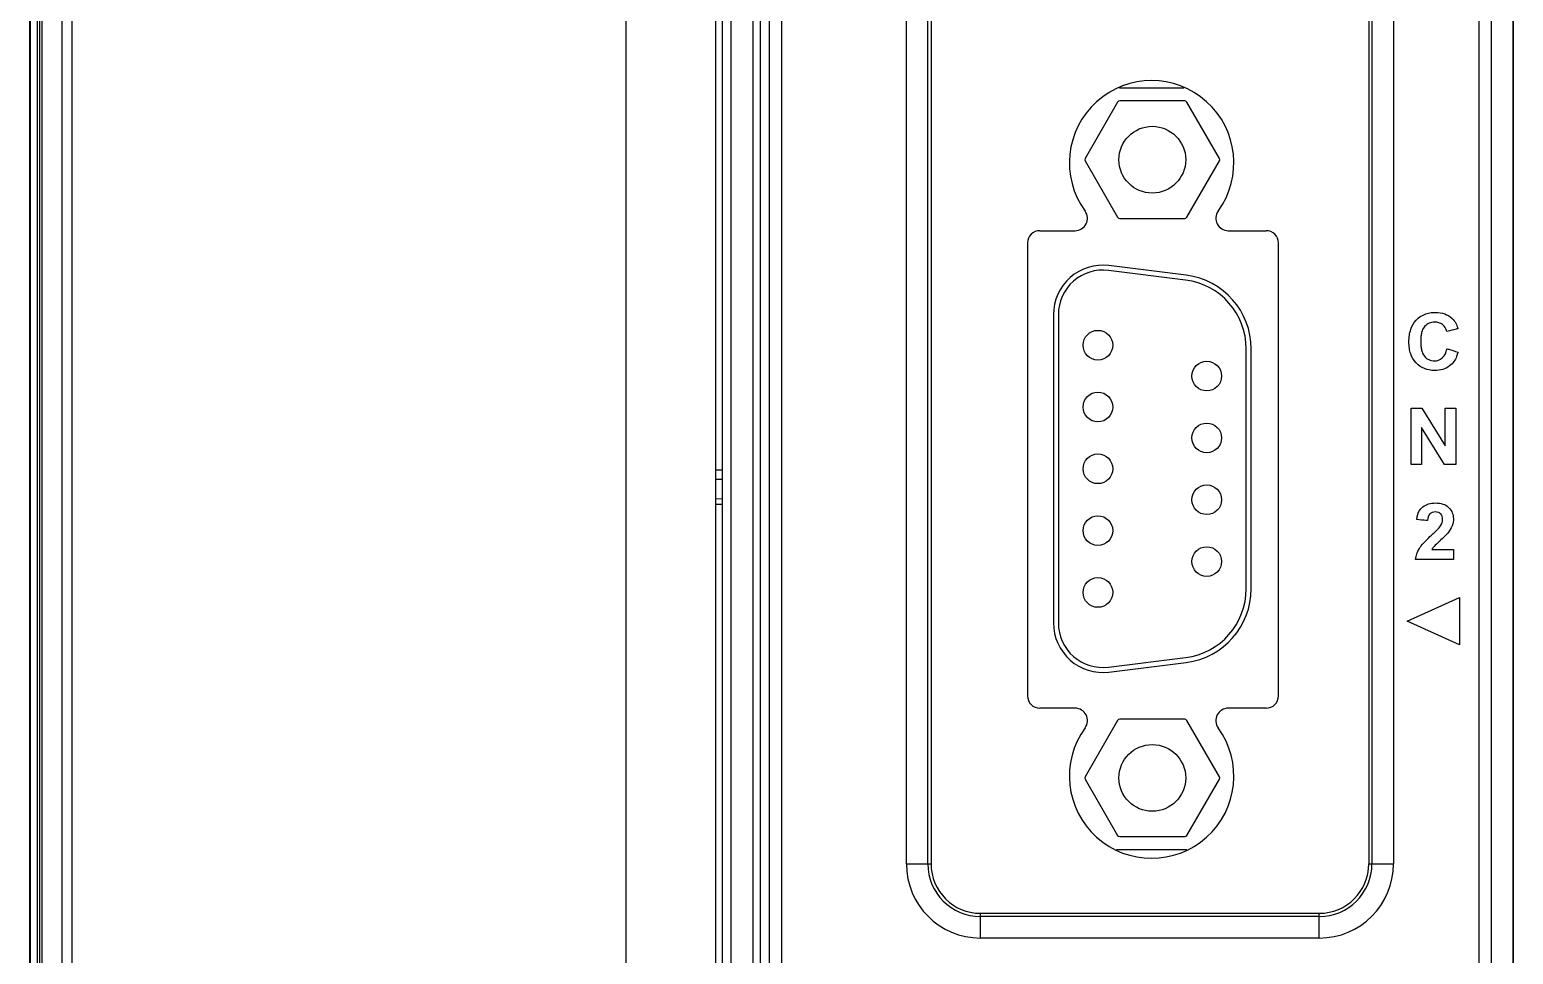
# Model space of a CAD drawing. Header units: millimetres. Extents: x 634 to 694, y 471 to 634.
# Drawn here: x 633.6 to 693.6, y 499.9 to 537.3 of the extents above; entities that cross this region are included whole.
import ezdxf

# ---------------------------------------------------------------- set-up
doc = ezdxf.new("R2010")
doc.units = ezdxf.units.MM
doc.layers.add('02___PRT_ALL_AXES', color=7, linetype='Continuous')

msp = doc.modelspace()

# ---------------------------------------------------------------- linework, layer by layer
for p, q in [((693.595, 631.562), (693.595, 473.616)), ((693.62, 631.644), (693.62, 473.644)), ((692.232, 474.479), (692.232, 598.835)), ((692.732, 474.479), (692.732, 598.409)), ((657.733, 596.472), (657.733, 486.896)), ((662.877, 486.744), (662.877, 595.884)), ((663.171, 486.744), (663.171, 595.884)), ((663.543, 486.373), (663.543, 596.255)), ((664.033, 486.373), (664.033, 596.255)), ((634.03, 486.922), (634.03, 595.645)), ((634.13, 486.929), (634.13, 595.638)), ((634.934, 486.891), (634.934, 595.675)), ((635.334, 486.896), (635.334, 595.671)), ((661.623, 595.689), (661.623, 486.939)), ((661.992, 486.912), (661.992, 595.716)), ((669.073, 503.589), (669.073, 593.589)), ((669.943, 503.589), (669.943, 593.589)), ((670.073, 593.589), (670.073, 503.589)), ((687.773, 593.589), (687.773, 503.589)), ((687.903, 593.589), (687.903, 503.589)), ((688.773, 593.589), (688.773, 503.589)), ((633.62, 490.97), (633.62, 591.15)), ((633.651, 491.071), (633.651, 591.047)), ((661.351, 591.274), (661.351, 491.303)), ((633.928, 588.746), (633.928, 493.372)), ((680.297, 534.964), (677.689, 534.964)), ((677.618, 534.389), (676.304, 532.114)), ((680.331, 534.439), (677.704, 534.439)), ((681.731, 532.114), (680.418, 534.389)), ((676.304, 532.014), (677.618, 529.739)), ((680.418, 529.739), (681.731, 532.014)), ((677.704, 529.689), (680.331, 529.689)), ((673.973, 528.694), (673.973, 510.384)), ((674.473, 529.194), (675.896, 529.194)), ((682.09, 529.194), (683.623, 529.194)), ((684.123, 510.384), (684.123, 528.694)), ((680.367, 527.194), (677.243, 527.585)), ((680.392, 527.393), (677.268, 527.783)), ((675.02, 525.799), (675.02, 513.33)), ((675.22, 525.799), (675.22, 513.33)), ((682.82, 514.713), (682.82, 524.416)), ((683.02, 514.713), (683.02, 524.416)), ((689.482, 522.018), (689.926, 522.018)), ((689.482, 519.741), (689.482, 522.018)), ((689.926, 522.018), (690.865, 520.487)), ((690.865, 522.018), (691.29, 522.018)), ((690.865, 520.487), (690.865, 522.018)), ((691.29, 522.018), (691.29, 519.741)), ((690.831, 519.741), (689.906, 521.238)), ((689.906, 521.238), (689.906, 519.741)), ((689.906, 519.741), (689.482, 519.741)), ((691.29, 519.741), (690.831, 519.741)), ((661.351, 519.144), (661.623, 519.145)), ((661.623, 518.343), (661.351, 518.344)), ((689.322, 513.401), (691.44, 514.356)), ((691.44, 514.356), (691.44, 512.446)), ((691.44, 512.446), (689.322, 513.401)), ((677.243, 511.544), (680.367, 511.934)), ((677.268, 511.345), (680.392, 511.736)), ((675.896, 509.884), (674.473, 509.884)), ((680.331, 509.439), (677.704, 509.439)), ((683.623, 509.884), (682.09, 509.884)), ((677.618, 509.389), (676.304, 507.114)), ((681.731, 507.114), (680.418, 509.389)), ((676.304, 507.014), (677.618, 504.739)), ((680.418, 504.739), (681.731, 507.014)), ((677.704, 504.689), (680.331, 504.689)), ((677.575, 504.164), (680.411, 504.164)), ((669.073, 503.589), (670.073, 503.589)), ((687.773, 503.589), (688.773, 503.589)), ((672.073, 501.589), (685.773, 501.589)), ((672.073, 500.589), (672.073, 501.589)), ((685.773, 501.459), (672.073, 501.459)), ((685.773, 500.589), (685.773, 501.589)), ((685.773, 500.589), (672.073, 500.589))]:
    msp.add_line(p, q)
for centre, radius, start, end in [((678.993, 531.939), 3.325, 324.06068, 215.93932), ((677.704, 534.339), 0.1, 90, 150), ((680.331, 534.339), 0.1, 30, 90), ((676.391, 532.064), 0.1, 150, 210), ((681.645, 532.064), 0.1, 330, 30), ((675.896, 529.694), 0.5, 270, 35.93932), ((682.09, 529.694), 0.5, 144.06068, 270), ((677.704, 529.789), 0.1, 210, 270), ((680.331, 529.789), 0.1, 270, 330), ((674.473, 528.694), 0.5, 90, 180), ((683.623, 528.694), 0.5, 0, 90), ((677.02, 525.799), 2, 82.87498, 180), ((677.02, 525.799), 1.8, 82.87498, 180), ((680.02, 524.416), 2.8, 0, 82.87498), ((680.02, 524.416), 3, 0, 82.87498), ((680.02, 514.713), 2.8, 277.12502, 0), ((680.02, 514.713), 3, 277.12502, 0), ((677.02, 513.33), 2, 180, 277.12502), ((677.02, 513.33), 1.8, 180, 277.12502), ((674.473, 510.384), 0.5, 180, 270), ((683.623, 510.384), 0.5, 270, 0), ((675.896, 509.384), 0.5, 324.06068, 90), ((677.704, 509.339), 0.1, 90, 150), ((680.331, 509.339), 0.1, 30, 90), ((682.09, 509.384), 0.5, 90, 215.93932), ((678.993, 507.139), 3.325, 144.06068, 35.93932), ((676.391, 507.064), 0.1, 150, 210), ((681.645, 507.064), 0.1, 330, 30), ((677.704, 504.789), 0.1, 210, 270), ((680.331, 504.789), 0.1, 270, 330), ((672.073, 503.589), 3, 180, 270), ((672.073, 503.589), 2.13, 180, 270), ((672.073, 503.589), 2, 180, 270), ((685.773, 503.589), 3, 270, 0), ((685.773, 503.589), 2.13, 270, 0), ((685.773, 503.589), 2, 270, 0)]:
    msp.add_arc(centre, radius, start, end)
for points, knots in [([(689.693, 525.576, 64.632), (689.806, 525.697, 64.632), (689.961, 525.796, 64.632), (690.243, 525.878, 64.632), (690.515, 525.901, 64.632), (690.851, 525.848, 64.632), (691.042, 525.741, 64.632), (691.145, 525.644, 64.632)], [0, 0, 0, 0, 0.413288, 0.626269, 0.854866, 1.238813, 1.591047, 1.591047, 1.591047, 1.591047]), ([(689.691, 523.85, 64.632), (689.574, 523.974, 64.632), (689.483, 524.146, 64.632), (689.408, 524.449, 64.632), (689.394, 524.7, 64.632), (689.408, 524.954, 64.632), (689.483, 525.27, 64.632), (689.573, 525.448, 64.632), (689.693, 525.576, 64.632)], [0, 0, 0, 0, 0.426324, 0.658329, 0.91292, 1.180974, 1.42322, 1.860146, 1.860146, 1.860146, 1.860146]), ([(690.031, 525.317, 64.632), (689.961, 525.237, 64.632), (689.916, 525.117, 64.632), (689.877, 524.909, 64.632), (689.871, 524.726, 64.632), (689.877, 524.539, 64.632), (689.915, 524.323, 64.632), (689.958, 524.198, 64.632), (690.028, 524.116, 64.632)], [0, 0, 0, 0, 0.265799, 0.429429, 0.618705, 0.818873, 0.990227, 1.261343, 1.261343, 1.261343, 1.261343]), ([(690.757, 525.396, 64.632), (690.706, 525.436, 64.632), (690.617, 525.48, 64.632), (690.422, 525.511, 64.632), (690.204, 525.465, 64.632), (690.091, 525.385, 64.632), (690.031, 525.317, 64.632)], [0, 0, 0, 0, 0.1617805, 0.3339161, 0.5685874, 0.7959305, 0.7959305, 0.7959305, 0.7959305]), ([(691.378, 525.228, 64.632), (691.35, 525.221, 64.632), (691.214, 525.188, 64.632), (691.078, 525.155, 64.632), (690.926, 525.118, 64.632)], [0, 0, 0, 0, 0.0726948, 0.4652466, 0.4652466, 0.4652466, 0.4652466]), ([(690.937, 524.418, 64.632), (690.965, 524.409, 64.632), (691.099, 524.368, 64.632), (691.233, 524.326, 64.632), (691.383, 524.28, 64.632)], [0, 0, 0, 0, 0.0730104, 0.4672667, 0.4672667, 0.4672667, 0.4672667]), ([(691.042, 523.723, 64.632), (690.946, 523.65, 64.632), (690.773, 523.572, 64.632), (690.409, 523.52, 64.632), (690.009, 523.596, 64.632), (689.802, 523.732, 64.632), (689.691, 523.85, 64.632)], [0, 0, 0, 0, 0.303114, 0.640816, 1.061342, 1.466644, 1.466644, 1.466644, 1.466644]), ([(690.028, 524.116, 64.632), (690.087, 524.047, 64.632), (690.195, 523.965, 64.632), (690.474, 523.911, 64.632), (690.647, 523.96, 64.632), (690.747, 524.05, 64.632)], [0, 0, 0, 0, 0.2251355, 0.4549972, 0.7912825, 0.7912825, 0.7912825, 0.7912825]), ([(691.383, 524.28, 64.632), (691.364, 524.208, 64.632), (691.298, 524.024, 64.632), (691.193, 523.838, 64.632), (691.042, 523.723, 64.632)], [0, 0, 0, 0, 0.1852281, 0.6591343, 0.6591343, 0.6591343, 0.6591343]), ([(689.714, 517.511, 64.632), (689.722, 517.578, 64.632), (689.754, 517.747, 64.632), (689.829, 517.928, 64.632), (689.959, 518.027, 64.632)], [0, 0, 0, 0, 0.1700059, 0.5801304, 0.5801304, 0.5801304, 0.5801304]), ([(689.959, 518.027, 64.632), (690.042, 518.09, 64.632), (690.188, 518.157, 64.632), (690.48, 518.199, 64.632), (690.774, 518.155, 64.632), (690.926, 518.076, 64.632), (691.004, 518.003, 64.632)], [0, 0, 0, 0, 0.259381, 0.544867, 0.849952, 1.116533, 1.116533, 1.116533, 1.116533]), ([(690.683, 517.742, 64.632), (690.651, 517.773, 64.632), (690.589, 517.808, 64.632), (690.463, 517.826, 64.632), (690.341, 517.81, 64.632), (690.185, 517.71, 64.632), (690.157, 517.582, 64.632), (690.15, 517.468, 64.632)], [0, 0, 0, 0, 0.111056, 0.2370218, 0.362735, 0.4763941, 0.7633724, 0.7633724, 0.7633724, 0.7633724]), ([(691.004, 518.003, 64.632), (691.147, 517.868, 64.632), (691.222, 517.605, 64.632), (691.186, 517.369, 64.632), (691.142, 517.258, 64.632)], [0, 0, 0, 0, 0.4912665, 0.7892424, 0.7892424, 0.7892424, 0.7892424]), ([(690.15, 517.468, 64.632), (690.123, 517.47, 64.632), (689.992, 517.483, 64.632), (689.861, 517.496, 64.632), (689.714, 517.511, 64.632)], [0, 0, 0, 0, 0.0683725, 0.4375842, 0.4375842, 0.4375842, 0.4375842]), ([(690.31, 516.881, 64.632), (690.364, 516.93, 64.632), (690.474, 517.039, 64.632), (690.596, 517.142, 64.632), (690.672, 517.252, 64.632)], [0, 0, 0, 0, 0.1832257, 0.518922, 0.518922, 0.518922, 0.518922]), ([(690.672, 517.252, 64.632), (690.734, 517.346, 64.632), (690.78, 517.499, 64.632), (690.75, 517.676, 64.632), (690.683, 517.742, 64.632)], [0, 0, 0, 0, 0.2810763, 0.5182883, 0.5182883, 0.5182883, 0.5182883]), ([(689.819, 516.336, 64.632), (689.847, 516.383, 64.632), (689.979, 516.56, 64.632), (690.134, 516.718, 64.632), (690.31, 516.881, 64.632)], [0, 0, 0, 0, 0.1353502, 0.7342046, 0.7342046, 0.7342046, 0.7342046]), ([(690.681, 516.677, 64.632), (690.643, 516.642, 64.632), (690.564, 516.568, 64.632), (690.481, 516.496, 64.632), (690.419, 516.426, 64.632)], [0, 0, 0, 0, 0.1279111, 0.3633408, 0.3633408, 0.3633408, 0.3633408]), ([(690.968, 516.967, 64.632), (690.95, 516.944, 64.632), (690.869, 516.852, 64.632), (690.78, 516.767, 64.632), (690.681, 516.677, 64.632)], [0, 0, 0, 0, 0.0735277, 0.4083035, 0.4083035, 0.4083035, 0.4083035]), ([(690.33, 516.305, 64.632), (690.384, 516.305, 64.632), (690.644, 516.305, 64.632), (690.904, 516.305, 64.632), (691.197, 516.305, 64.632)], [0, 0, 0, 0, 0.1355699, 0.8676473, 0.8676473, 0.8676473, 0.8676473]), ([(691.197, 516.305, 64.632), (691.197, 516.279, 64.632), (691.197, 516.159, 64.632), (691.197, 516.038, 64.632), (691.197, 515.902, 64.632)], [0, 0, 0, 0, 0.062873, 0.4023872, 0.4023872, 0.4023872, 0.4023872]), ([(691.197, 515.902, 64.632), (691.102, 515.902, 64.632), (690.644, 515.902, 64.632), (690.186, 515.902, 64.632), (689.67, 515.902, 64.632)], [0, 0, 0, 0, 0.238573, 1.526866, 1.526866, 1.526866, 1.526866])]:
    msp.add_open_spline(points, degree=3, knots=knots)
for points in [[(691.145, 525.644, 64.632), (691.284, 525.514, 64.632), (691.325, 525.411, 64.632), (691.378, 525.228, 64.632)], [(690.926, 525.118, 64.632), (690.897, 525.245, 64.632), (690.859, 525.315, 64.632), (690.757, 525.396, 64.632)], [(690.747, 524.05, 64.632), (690.871, 524.159, 64.632), (690.9, 524.256, 64.632), (690.937, 524.418, 64.632)], [(691.142, 517.258, 64.632), (691.092, 517.132, 64.632), (691.052, 517.074, 64.632), (690.968, 516.967, 64.632)], [(689.67, 515.902, 64.632), (689.69, 516.085, 64.632), (689.724, 516.179, 64.632), (689.819, 516.336, 64.632)], [(690.419, 516.426, 64.632), (690.379, 516.381, 64.632), (690.36, 516.357, 64.632), (690.33, 516.305, 64.632)]]:
    msp.add_open_spline(points, degree=3)
at = {"layer": '02___PRT_ALL_AXES'}
for p, q in [((661.351, 519.524), (661.623, 519.524)), ((661.351, 518.134), (661.623, 518.134))]:
    msp.add_line(p, q, dxfattribs=at)
for centre, radius in [((679.02, 532.064), 1.35), ((676.82, 524.564), 0.6), ((681.22, 523.314), 0.6), ((676.82, 522.064), 0.6), ((681.22, 520.814), 0.6), ((676.82, 519.564), 0.6), ((681.22, 518.314), 0.6), ((676.82, 517.064), 0.6), ((681.22, 515.814), 0.6), ((676.82, 514.564), 0.6), ((679.02, 507.064), 1.35)]:
    msp.add_circle(centre, radius, dxfattribs=at)

doc.saveas('drawing.dxf')
